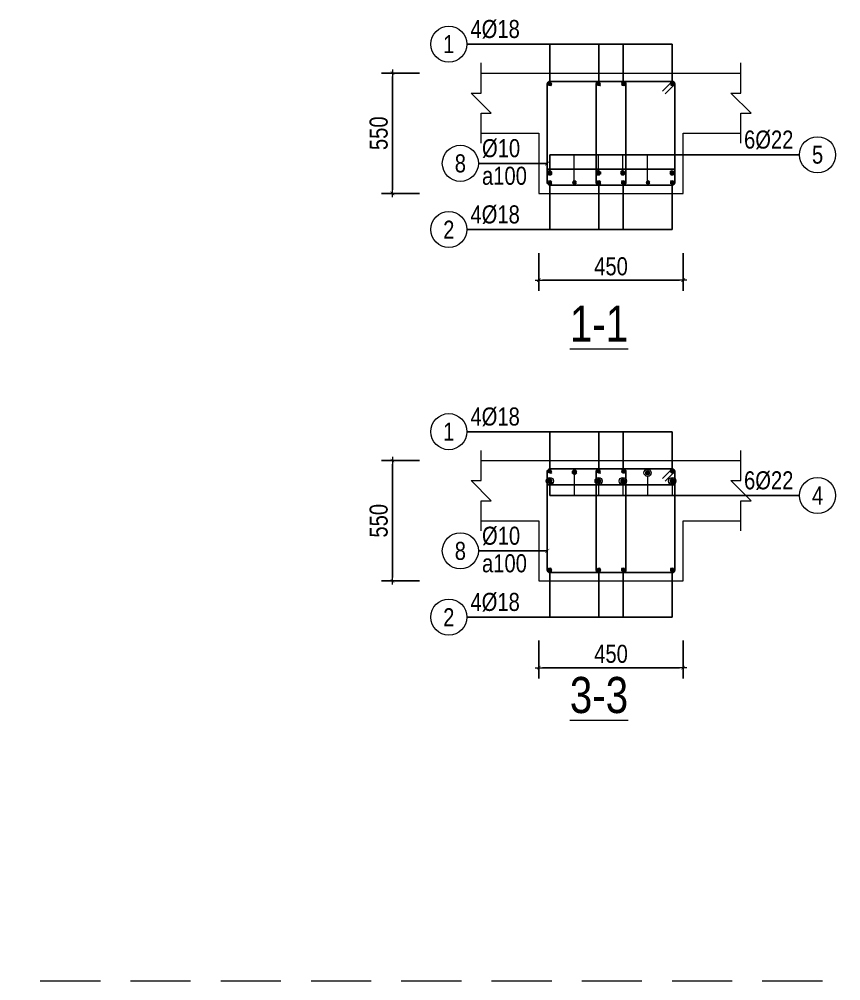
# Model space of a CAD drawing. Header units: millimetres. Extents: x 397144 to 10081729, y 99180 to 1327802.
# Drawn here: x 5047636 to 5054463, y 691701 to 699686 of the extents above; entities that cross this region are included whole.
import ezdxf
from ezdxf.enums import TextEntityAlignment as Align

# ---------------------------------------------------------------- set-up
doc = ezdxf.new("R2010")
doc.units = ezdxf.units.MM
doc.header["$PDSIZE"] = -10
doc.linetypes.add('HIDDEN', pattern=[0.375, 0.25, -0.125])
doc.layers.get('0').update_dxf_attribs({"linetype": 'CONTINUOUS'})
doc.layers.get('Defpoints').update_dxf_attribs({"color": 12, "linetype": 'CONTINUOUS'})
for name, color, linetype, lineweight in [('kata_dim', 8, 'CONTINUOUS', 13), ('kata_net khuat', 9, 'HIDDEN', 5), ('kata_net manh', 8, 'CONTINUOUS', 5), ('kata_net thay', 4, 'CONTINUOUS', 20), ('kata_text', 7, 'CONTINUOUS', 20), ('kata_thep chu', 1, 'CONTINUOUS', 35), ('kata_thep dai', 220, 'CONTINUOUS', 25)]:
    doc.layers.add(name, color=color, linetype=linetype, lineweight=lineweight)
doc.styles.add('kata_text', font='arial.ttf', dxfattribs={"width": 0.8})
doc.styles.add('Star-HelCon', font='VHELVCN_0.TTF')
doc.dimstyles.new('kata_dim_30', dxfattribs={"dimscale": 60, "dimtxt": 2.5, "dimasz": 0.5, "dimexe": 1.5, "dimexo": 2.5, "dimtad": 1, "dimdec": 0, "dimlfac": 0.5, "dimzin": 0, "dimdsep": 46, "dimtxsty": 'kata_text', "dimblk": 'kata_block_ArchTick', "dimcen": 0.09, "dimdle": 1.2, "dimclrd": 8, "dimclre": 8, "dimclrt": 3, "dimadec": 0, "dimazin": 0, "dimtfac": 1, "dimtdec": 0, "dimtix": 1, "dimtofl": 0, "dimtmove": 0, "dimatfit": 3, "dimfxl": 3.75, "dimfxlon": 1, "dimtolj": 1, "dimtzin": 0, "dimarcsym": 0})
doc.dimstyles.new('kata_dim_70', dxfattribs={"dimscale": 70, "dimtxt": 2.15, "dimasz": 0.5, "dimexe": 1, "dimexo": 2, "dimtad": 1, "dimdec": 0, "dimrnd": 5, "dimzin": 0, "dimdsep": 46, "dimtxsty": 'Star-HelCon', "dimblk": 'kata_block_ArchTick', "dimcen": 0.09, "dimdle": 1.2, "dimclrd": 8, "dimclre": 8, "dimclrt": 3, "dimadec": 0, "dimazin": 0, "dimtfac": 1, "dimtdec": 0, "dimtix": 1, "dimtmove": 2, "dimatfit": 3, "dimfxl": 3.75, "dimfxlon": 1, "dimtolj": 1, "dimtzin": 0, "dimarcsym": 0})

# ---------------------------------------------------------------- blocks, each defined once
blk = doc.blocks.new('kata_block_ArchTick')
at = {"color": 8}
blk.add_line((1, 0), (-1, 0), dxfattribs=at)
at = {"color": 8, "const_width": 0.15}
blk.add_lwpolyline([(-0.5, -0.5), (0.5, 0.5)], dxfattribs=at)
blk = doc.blocks.new('*D721')
at = {"layer": 'Defpoints', "color": 0, "transparency": 16777216}
for p in [(5051953.8, 698239.4), (5053153.8, 698239.4), (5053153.8, 697519.4)]:
    blk.add_point(p, dxfattribs=at)
at = {"layer": 'kata_dim', "color": 8, "lineweight": -2, "transparency": 16777216}
for p, q in [((5051953.8, 697744.4), (5051953.8, 697429.4)), ((5053153.8, 697744.4), (5053153.8, 697429.4)), ((5051983.8, 697519.4), (5053123.8, 697519.4))]:
    blk.add_line(p, q, dxfattribs=at)
at = {"layer": 'kata_dim', "color": 8, "lineweight": -2, "transparency": 16777216, "xscale": 30, "yscale": 30, "zscale": 30, "rotation": 180}
blk.add_blockref('kata_block_ArchTick', (5051953.8, 697519.4), dxfattribs=at)
at = {"layer": 'kata_dim', "color": 8, "lineweight": -2, "transparency": 16777216, "xscale": 30, "yscale": 30, "zscale": 30}
blk.add_blockref('kata_block_ArchTick', (5053153.8, 697519.4), dxfattribs=at)
at = {"layer": 'kata_dim', "color": 3, "transparency": 16777216, "insert": (5052553.8, 697633.5), "char_height": 150, "attachment_point": 5, "style": 'kata_text'}
blk.add_mtext('\\A1;450', dxfattribs=at)
blk = doc.blocks.new('kata_block_TD')
at = {"color": 6, "linetype": 'ByBlock', "lineweight": -2, "style": 'kata_text', "width": 0.8}
blk.add_attdef('SECTDET2', text='', height=5, dxfattribs=at).set_placement((0, 7.97), align=Align.CENTER)
at = {"color": 0, "linetype": 'ByBlock', "lineweight": -2, "style": 'kata_text', "width": 0.8}
blk.add_attdef('SECTDET1', text='', height=5, dxfattribs=at).set_placement((0, 1.47), align=Align.CENTER)
at = {"color": 3, "lineweight": 25, "style": 'kata_text', "width": 0.8}
blk.add_attdef('SSCALE', text='', height=2.5, dxfattribs=at).set_placement((0, -4), align=Align.CENTER)
blk = doc.blocks.new('*D722')
at = {"layer": 'Defpoints', "color": 0, "transparency": 16777216}
for p in [(5050737.8, 699239.4), (5051953.8, 699239.4), (5051953.8, 698239.4)]:
    blk.add_point(p, dxfattribs=at)
at = {"layer": 'kata_dim', "color": 8, "lineweight": -2, "transparency": 16777216}
for p, q in [((5050962.8, 699239.4), (5050647.8, 699239.4)), ((5050737.8, 698269.4), (5050737.8, 699209.4)), ((5050962.8, 698239.4), (5050647.8, 698239.4))]:
    blk.add_line(p, q, dxfattribs=at)
at = {"layer": 'kata_dim', "color": 8, "lineweight": -2, "transparency": 16777216, "xscale": 30, "yscale": 30, "zscale": 30}
for p, rotation in [((5050737.8, 699239.4), 90), ((5050737.8, 698239.4), 270)]:
    blk.add_blockref('kata_block_ArchTick', p, dxfattribs=dict(at, rotation=rotation))
at = {"layer": 'kata_dim', "color": 3, "transparency": 16777216, "insert": (5050623.7, 698739.4), "char_height": 150, "attachment_point": 5, "rotation": 90, "style": 'kata_text'}
blk.add_mtext('\\A1;550', dxfattribs=at)
blk = doc.blocks.new('kata_block_THEP')
at = {"layer": 'kata_thep chu', "color": 0}
for p, q in [((-0.5, 0), (0.5, 0)), ((-0.35, 0.35), (0.35, -0.35)), ((0.35, 0.35), (-0.35, -0.35)), ((0, 0.5), (0, -0.5))]:
    blk.add_line(p, q, dxfattribs=at)
at = {"layer": 'kata_thep chu', "color": 0, "const_width": 0.0833}
blk.add_lwpolyline([(-0.5, 0, 1), (0.5, 0, 1), (-0.5, 0, 1)], format="xyb", dxfattribs=at)
blk = doc.blocks.new('*U12')
blk.add_circle((-2.5, 0), 2.5)
at = {"layer": 'kata_text', "color": 3, "style": 'kata_text', "width": 0.8}
blk.add_attdef('DK1', (0.5, 0.85), '', height=2.5, dxfattribs=at)
at = {"layer": 'kata_text', "color": 7, "style": 'kata_text', "width": 0.8}
blk.add_attdef('SH2', text='', height=2.5, dxfattribs=at).set_placement((-2.5, 0), align=Align.MIDDLE)
blk = doc.blocks.new('*U13')
blk.add_circle((-2.5, 0), 2.5)
at = {"layer": 'kata_text', "color": 3, "style": 'kata_text', "width": 0.8}
for tag, p in [('DK1', (0.5, 0.85)), ('KC1', (0.5, -2.97))]:
    blk.add_attdef(tag, p, '', height=2.5, dxfattribs=at)
at = {"layer": 'kata_text', "color": 7, "style": 'kata_text', "width": 0.8}
blk.add_attdef('SH2', text='', height=2.5, dxfattribs=at).set_placement((-2.5, 0), align=Align.MIDDLE)
blk = doc.blocks.new('*D723')
at = {"layer": 'Defpoints', "color": 0, "transparency": 16777216}
for p in [(5051953.8, 695020.9), (5053153.8, 695020.9), (5053153.8, 694300.9)]:
    blk.add_point(p, dxfattribs=at)
at = {"layer": 'kata_dim', "color": 8, "lineweight": -2, "transparency": 16777216}
for p, q in [((5051953.8, 694525.9), (5051953.8, 694210.9)), ((5053153.8, 694525.9), (5053153.8, 694210.9)), ((5051983.8, 694300.9), (5053123.8, 694300.9))]:
    blk.add_line(p, q, dxfattribs=at)
at = {"layer": 'kata_dim', "color": 8, "lineweight": -2, "transparency": 16777216, "xscale": 30, "yscale": 30, "zscale": 30, "rotation": 180}
blk.add_blockref('kata_block_ArchTick', (5051953.8, 694300.9), dxfattribs=at)
at = {"layer": 'kata_dim', "color": 8, "lineweight": -2, "transparency": 16777216, "xscale": 30, "yscale": 30, "zscale": 30}
blk.add_blockref('kata_block_ArchTick', (5053153.8, 694300.9), dxfattribs=at)
at = {"layer": 'kata_dim', "color": 3, "transparency": 16777216, "insert": (5052553.8, 694415), "char_height": 150, "attachment_point": 5, "style": 'kata_text'}
blk.add_mtext('\\A1;450', dxfattribs=at)
blk = doc.blocks.new('*D724')
at = {"layer": 'Defpoints', "color": 0, "transparency": 16777216}
for p in [(5050737.8, 696020.9), (5051953.8, 696020.9), (5051953.8, 695020.9)]:
    blk.add_point(p, dxfattribs=at)
at = {"layer": 'kata_dim', "color": 8, "lineweight": -2, "transparency": 16777216}
for p, q in [((5050962.8, 696020.9), (5050647.8, 696020.9)), ((5050737.8, 695050.9), (5050737.8, 695990.9)), ((5050962.8, 695020.9), (5050647.8, 695020.9))]:
    blk.add_line(p, q, dxfattribs=at)
at = {"layer": 'kata_dim', "color": 8, "lineweight": -2, "transparency": 16777216, "xscale": 30, "yscale": 30, "zscale": 30}
for p, rotation in [((5050737.8, 696020.9), 90), ((5050737.8, 695020.9), 270)]:
    blk.add_blockref('kata_block_ArchTick', p, dxfattribs=dict(at, rotation=rotation))
at = {"layer": 'kata_dim', "color": 3, "transparency": 16777216, "insert": (5050623.7, 695520.9), "char_height": 150, "attachment_point": 5, "rotation": 90, "style": 'kata_text'}
blk.add_mtext('\\A1;550', dxfattribs=at)
blk = doc.blocks.new('*U11')
blk.add_circle((2.5, 0), 2.5)
at = {"layer": 'kata_text', "color": 3, "style": 'kata_text', "width": 0.8}
blk.add_attdef('DK2', text='', height=2.5, dxfattribs=at).set_placement((-0.85, 0.85), align=Align.RIGHT)
at = {"layer": 'kata_text', "color": 7, "style": 'kata_text', "width": 0.8}
blk.add_attdef('SH3', text='', height=2.5, dxfattribs=at).set_placement((2.5, 0), align=Align.MIDDLE)

msp = doc.modelspace()

# ---------------------------------------------------------------- linework, layer by layer
at = {"layer": 'kata_dim', "ltscale": 0.8}
for p, q in [((5052248.82547, 698331.43707), (5052248.82547, 698560.88014)), ((5052450.69369, 698409.43707), (5052450.69369, 698560.88014)), ((5052651.72069, 698409.43707), (5052651.72069, 698560.88014)), ((5052857.82547, 698331.43707), (5052857.82547, 698560.88014))]:
    msp.add_line(p, q, dxfattribs=at)
at = {"layer": 'kata_dim'}
for points in [[(5051473.82547, 698656.10374), (5051473.82547, 698906.10374), (5051557.1588, 698906.10374), (5051390.49213, 699072.77041), (5051473.82547, 699072.77041), (5051473.82547, 699322.77041)], [(5053633.82547, 698656.10374), (5053633.82547, 698906.10374), (5053717.1588, 698906.10374), (5053550.49213, 699072.77041), (5053633.82547, 699072.77041), (5053633.82547, 699322.77041)], [(5051473.82547, 695437.58519), (5051473.82547, 695687.58519), (5051557.1588, 695687.58519), (5051390.49213, 695854.25185), (5051473.82547, 695854.25185), (5051473.82547, 696104.25185)], [(5053633.82547, 695437.58519), (5053633.82547, 695687.58519), (5053717.1588, 695687.58519), (5053550.49213, 695854.25185), (5053633.82547, 695854.25185), (5053633.82547, 696104.25185)]]:
    msp.add_lwpolyline(points, dxfattribs=at)
at = {"layer": 'kata_net khuat', "ltscale": 2000}
msp.add_line((5029810.75179, 691700.5843), (5078445.647, 691700.5843), dxfattribs=at)
at = {"layer": 'kata_net manh'}
for p, q in [((5052248.82547, 695924.30187), (5052248.82547, 695730.91852)), ((5052857.82547, 695889.69237), (5052857.82547, 695730.91852)), ((5052045.82547, 695820.91852), (5052045.82547, 695730.91852)), ((5052450.69369, 695820.91852), (5052450.69369, 695730.91852)), ((5052651.72069, 695820.91852), (5052651.72069, 695730.91852)), ((5053061.82547, 695820.91852), (5053061.82547, 695730.91852))]:
    msp.add_line(p, q, dxfattribs=at)
for centre in [(5052857.82547, 695919.69237), (5052045.82547, 695850.91852), (5052450.69369, 695850.91852), (5052651.72069, 695850.91852), (5053061.82547, 695850.91852)]:
    msp.add_circle(centre, 30, dxfattribs=at)
at = {"layer": 'kata_net thay'}
for p, q in [((5051473.82547, 699239.43707), (5053633.82547, 699239.43707)), ((5051473.82547, 696020.91852), (5053633.82547, 696020.91852))]:
    msp.add_line(p, q, dxfattribs=at)
for points in [[(5051473.82547, 698739.43707), (5051953.82547, 698739.43707), (5051953.82547, 698239.43707), (5053153.82547, 698239.43707), (5053153.82547, 698739.43707), (5053633.82547, 698739.43707)], [(5051473.82547, 695520.91852), (5051953.82547, 695520.91852), (5051953.82547, 695020.91852), (5053153.82547, 695020.91852), (5053153.82547, 695520.91852), (5053633.82547, 695520.91852)]]:
    msp.add_lwpolyline(points, dxfattribs=at)
at = {"layer": 'kata_thep dai'}
for p, q in [((5052023.82547, 698440.65322), (5053083.82547, 698440.65322)), ((5052023.82547, 695819.70237), (5053083.82547, 695819.70237))]:
    msp.add_line(p, q, dxfattribs=at)
for points in [[(5052981.82547, 699089.43707), (5053061.82547, 699169.43707, -0.414213562), (5053083.82547, 699147.43707), (5053083.82547, 698331.43707, -0.414213562), (5053061.82547, 698309.43707), (5052045.82547, 698309.43707, -0.414213562), (5052023.82547, 698331.43707), (5052023.82547, 699147.43707, -0.414213562), (5052045.82547, 699169.43707), (5053061.82547, 699169.43707, -0.414213562), (5053083.82547, 699147.43707), (5053003.82547, 699067.43707)], [(5052655.32547, 699169.43707), (5052655.32547, 699169.43707, -0.414213562), (5052677.32547, 699147.43707), (5052677.32547, 698331.43707, -0.414213562), (5052655.32547, 698309.43707), (5052452.32547, 698309.43707, -0.414213562), (5052430.32547, 698331.43707), (5052430.32547, 699147.43707, -0.414213562), (5052452.32547, 699169.43707), (5052655.32547, 699169.43707, -0.414213562), (5052677.32547, 699147.43707), (5052677.32547, 699147.43707)], [(5052981.82547, 695870.91852), (5053061.82547, 695950.91852, -0.414213562), (5053083.82547, 695928.91852), (5053083.82547, 695112.91852, -0.414213562), (5053061.82547, 695090.91852), (5052045.82547, 695090.91852, -0.414213562), (5052023.82547, 695112.91852), (5052023.82547, 695928.91852, -0.414213562), (5052045.82547, 695950.91852), (5053061.82547, 695950.91852, -0.414213562), (5053083.82547, 695928.91852), (5053003.82547, 695848.91852)], [(5052655.32547, 695950.91852), (5052655.32547, 695950.91852, -0.414213562), (5052677.32547, 695928.91852), (5052677.32547, 695112.91852, -0.414213562), (5052655.32547, 695090.91852), (5052452.32547, 695090.91852, -0.414213562), (5052430.32547, 695112.91852), (5052430.32547, 695928.91852, -0.414213562), (5052452.32547, 695950.91852), (5052655.32547, 695950.91852, -0.414213562), (5052677.32547, 695928.91852), (5052677.32547, 695928.91852)]]:
    msp.add_lwpolyline(points, format="xyb", dxfattribs=at)

# ---------------------------------------------------------------- block references
at = {"layer": 'kata_net manh', "xscale": 60, "yscale": 60, "zscale": 60}
for name, p, values in [('*U12', (5051355.82547, 699479.43707), {'SH2': '1', 'DK1': '4%%C18'}), ('*U11', (5054120.20822, 698560.88014), {'SH3': '5', 'DK2': '6%%C22'}), ('*U13', (5051451.82547, 698489.43707), {'SH2': '8', 'DK1': '%%C10', 'KC1': 'a100'}), ('*U12', (5051355.82547, 697939.43707), {'SH2': '2', 'DK1': '4%%C18'}), ('*U12', (5051355.82547, 696260.91852), {'SH2': '1', 'DK1': '4%%C18'}), ('*U11', (5054120.20822, 695730.91852), {'SH3': '4', 'DK2': '6%%C22'}), ('*U13', (5051451.82547, 695270.91852), {'SH2': '8', 'DK1': '%%C10', 'KC1': 'a100'}), ('*U12', (5051355.82547, 694720.91852), {'SH2': '2', 'DK1': '4%%C18'})]:
    msp.add_blockref(name, p, dxfattribs=at).add_auto_attribs(values)
at = {"layer": 'kata_text'}
ref = msp.add_blockref('kata_block_TD', (5052453.82547, 696919.43707), dxfattribs=dict(at, xscale=60, yscale=60, zscale=60))
ref.add_attrib('SECTDET1', '%%u1-1', dxfattribs={"layer": '0', "color": 0, "linetype": 'ByBlock', "lineweight": -2, "height": 300, "style": 'kata_text', "width": 0.8}).set_placement((5052453.82547, 697007.67605), align=Align.CENTER)
ref = msp.add_blockref('kata_block_TD', (5052453.82547, 693835.73962), dxfattribs=dict(at, xscale=60, yscale=60, zscale=60))
ref.add_attrib('SECTDET1', '%%u3-3', dxfattribs={"layer": '0', "color": 0, "linetype": 'ByBlock', "lineweight": -2, "height": 300, "style": 'kata_text', "width": 0.8}).set_placement((5052453.82547, 693923.97859), align=Align.CENTER)
at = {"layer": 'kata_thep chu'}
for p, xscale, yscale, zscale in [((5052045.82547, 699147.43707), 28, 28, 28), ((5052451.82547, 699147.43707), 28, 28, 28), ((5052654.82547, 699147.43707), 28, 28, 28), ((5053061.82547, 699147.43707), 28, 28, 28), ((5052045.82547, 698331.43707), 32, 32, 32), ((5052248.82547, 698331.43707), 32, 32, 32), ((5052451.82547, 698331.43707), 32, 32, 32), ((5052654.82547, 698331.43707), 32, 32, 32), ((5052860.93024, 698331.43707), 32, 32, 32), ((5053061.82547, 698331.43707), 32, 32, 32), ((5052045.82547, 695850.91852), 40, 40, 40), ((5052045.82547, 695928.91852), 28, 28, 28), ((5052248.82547, 695924.30187), 40, 40, 40), ((5052450.69369, 695850.91852), 40, 40, 40), ((5052451.82547, 695928.91852), 28, 28, 28), ((5052651.72069, 695850.91852), 40, 40, 40), ((5052654.82547, 695928.91852), 28, 28, 28), ((5052857.82547, 695919.69237), 40, 40, 40), ((5053061.82547, 695850.91852), 40, 40, 40), ((5053061.82547, 695928.91852), 28, 28, 28), ((5052045.82547, 695112.91852), 32, 32, 32), ((5052451.82547, 695112.91852), 32, 32, 32), ((5052654.82547, 695112.91852), 32, 32, 32), ((5053061.82547, 695112.91852), 32, 32, 32)]:
    msp.add_blockref('kata_block_THEP', p, dxfattribs=dict(at, xscale=xscale, yscale=yscale, zscale=zscale))
at = {"layer": 'kata_thep chu', "xscale": -40, "yscale": 40, "zscale": 40, "rotation": 180}
for p in [(5052045.82547, 698409.43707), (5052450.69369, 698409.43707), (5052651.72069, 698409.43707), (5053061.82547, 698409.43707)]:
    msp.add_blockref('kata_block_THEP', p, dxfattribs=at)

# ---------------------------------------------------------------- dimensions: what is measured, and where the dimension line sits
at = {"layer": 'kata_dim'}
for base, p1, p2, picture, middle in [((5050737.82547, 699239.43707), (5051953.82547, 698239.43707), (5051953.82547, 699239.43707), '*D722', (5050623.73952, 698739.43707)), ((5050737.82547, 696020.91852), (5051953.82547, 695020.91852), (5051953.82547, 696020.91852), '*D724', (5050623.73952, 695520.91852))]:
    dim = msp.add_linear_dim(base=base, p1=p1, p2=p2, angle=270, text='550', dimstyle='kata_dim_30', dxfattribs=at)
    dim.commit()
    dim.dimension.update_dxf_attribs({"geometry": picture, "text_midpoint": middle})
for base, p1, p2, picture, middle in [((5053153.82547, 697519.43707), (5051953.82547, 698239.43707), (5053153.82547, 698239.43707), '*D721', (5052553.82547, 697633.52302)), ((5053153.82547, 694300.91852), (5051953.82547, 695020.91852), (5053153.82547, 695020.91852), '*D723', (5052553.82547, 694415.00447))]:
    dim = msp.add_linear_dim(base=base, p1=p1, p2=p2, text='450', dimstyle='kata_dim_30', dxfattribs=at)
    dim.commit()
    dim.dimension.update_dxf_attribs({"geometry": picture, "text_midpoint": middle})

# ---------------------------------------------------------------- leaders
at = {"layer": 'kata_net manh'}
for points in [[(5052045.82547, 699147.43707), (5052045.82547, 699479.43707), (5051355.82547, 699479.43707)], [(5052451.82547, 699147.43707), (5052451.82547, 699479.43707), (5051355.82547, 699479.43707)], [(5052654.82547, 699147.43707), (5052654.82547, 699479.43707), (5051355.82547, 699479.43707)], [(5053061.82547, 699147.43707), (5053061.82547, 699479.43707), (5051355.82547, 699479.43707)], [(5052023.82547, 698489.43707), (5051451.82547, 698489.43707)], [(5052045.82547, 698409.43707), (5052045.82547, 698560.88014), (5054120.20822, 698560.88014)], [(5052045.82547, 698331.43707), (5052045.82547, 697939.43707), (5051355.82547, 697939.43707)], [(5052451.82547, 698331.43707), (5052451.82547, 697939.43707), (5051355.82547, 697939.43707)], [(5052654.82547, 698331.43707), (5052654.82547, 697939.43707), (5051355.82547, 697939.43707)], [(5053061.82547, 698331.43707), (5053061.82547, 697939.43707), (5051355.82547, 697939.43707)], [(5052045.82547, 695928.91852), (5052045.82547, 696260.91852), (5051355.82547, 696260.91852)], [(5052451.82547, 695928.91852), (5052451.82547, 696260.91852), (5051355.82547, 696260.91852)], [(5052654.82547, 695928.91852), (5052654.82547, 696260.91852), (5051355.82547, 696260.91852)], [(5053061.82547, 695928.91852), (5053061.82547, 696260.91852), (5051355.82547, 696260.91852)], [(5052045.82547, 695850.91852), (5052045.82547, 695730.91852), (5054120.20822, 695730.91852)], [(5052023.82547, 695270.91852), (5051451.82547, 695270.91852)], [(5052045.82547, 695112.91852), (5052045.82547, 694720.91852), (5051355.82547, 694720.91852)], [(5052451.82547, 695112.91852), (5052451.82547, 694720.91852), (5051355.82547, 694720.91852)], [(5052654.82547, 695112.91852), (5052654.82547, 694720.91852), (5051355.82547, 694720.91852)], [(5053061.82547, 695112.91852), (5053061.82547, 694720.91852), (5051355.82547, 694720.91852)]]:
    msp.add_leader(points, dimstyle='kata_dim_70', override={"dimasz": 0.5, "dimldrblk": 'ArchTick'}, dxfattribs=at)

doc.saveas('drawing.dxf')
